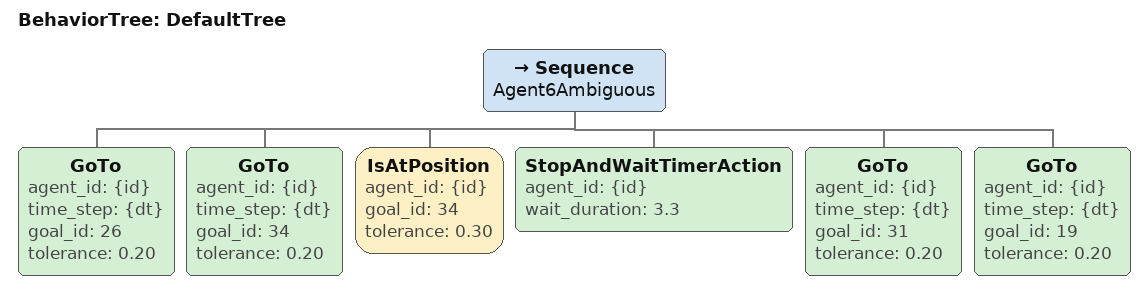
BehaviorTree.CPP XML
<?xml version="1.0" encoding="UTF-8"?>
<root main_tree_to_execute="DefaultTree" BTCPP_format="4">
  <include path="BTRegularNav.xml" />

  <BehaviorTree ID="DefaultTree">
<Sequence name="Agent6Ambiguous">
  <GoTo agent_id="{id}" time_step="{dt}" goal_id="26" tolerance="0.20"/>
  <GoTo agent_id="{id}" time_step="{dt}" goal_id="34" tolerance="0.20"/>
  <IsAtPosition agent_id="{id}" goal_id="34" tolerance="0.30"/>
  <StopAndWaitTimerAction agent_id="{id}" wait_duration="3.3"/>
  <GoTo agent_id="{id}" time_step="{dt}" goal_id="31" tolerance="0.20"/>
  <GoTo agent_id="{id}" time_step="{dt}" goal_id="19" tolerance="0.20"/>
</Sequence>
  </BehaviorTree>
</root>
